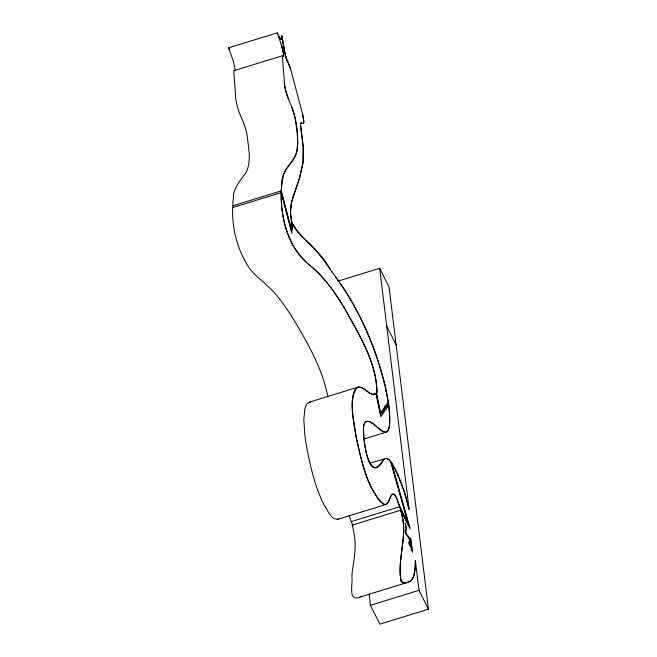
<?xml version="1.0" encoding="UTF-8"?>
<svg xmlns="http://www.w3.org/2000/svg" width="657" height="657" viewBox="0 0 657 657"><rect width="100%" height="100%" fill="white"/><g stroke="black" fill="none" stroke-linecap="round" stroke-linejoin="round"><path stroke-width="0.99" d="M281.147 196.049L281.828 183.467L283.619 174.409L286.074 169.112L292.726 160.53L295.535 155.643L297.21 149.862L297.761 143.185L297.145 132.114L295.19 117.997L292.587 109.144L287.166 95.741L284.744 86.765L282.379 56.822A5.157 0.895 72.9 0 1 283.077 56.026A5.157 0.895 72.9 0 0 283.479 53.143L281.713 45.588L277.131 32.858L280.966 39.691M384.846 406.511L388.73 405.312L389.576 414.304A90.65 15.678 72.9 0 1 389.732 418.911C389.338 423.256 390.348 429.694 385.93 432.249L363.592 439.139M235.14 70.701L235.075 69.527A6.545 1.133 72.9 0 0 234.787 67.901L233.432 61.725A3.293 0.567 72.9 0 0 233.03 60.239L228.579 47.83L277.197 32.891M389.732 418.911C389.946 445.783 378.235 424.118 367.616 421.022C361.802 422.541 363.945 431.008 363.658 435.476C364.397 444.255 365.596 453.19 369.07 461.354C372.675 472.597 380.231 466.757 383.713 459.514C388.303 455.588 391.917 463.776 393.863 466.774A45.325 7.835 72.9 0 1 396.902 472.835L404.03 490.984L409.106 509.413L379.647 268.278L337.895 281.155M233.194 207.702L232.816 203.703A227.215 39.297 72.9 0 1 233.334 197.971C233.301 188.116 239.92 180.88 245.455 173.571C251.918 162.189 248.486 148.498 247.254 136.245A12.894 2.234 72.9 0 0 243.033 121.586L240.125 114.688A12.894 2.234 72.9 0 1 235.732 98.435L233.826 71.802A5.157 0.895 72.9 0 1 234.278 70.742M290.254 67.753L287.98 62.226A5.157 0.895 72.9 0 1 285.434 55.607L282.025 36.291L283.643 47.156A6.636 1.15 72.9 0 0 283.939 48.733L285.524 55.549A7.703 1.33 72.9 0 0 286.781 59.82L290.148 67.351L302.696 114.548L303.846 121.364L303.46 123.623L301.054 122.736L300.504 124.428L303.288 148.071L302.992 163.076L299.329 178.753L292.874 197.223L291.158 203.949L290.427 211.841L291.519 221.113L291.051 228.234L281.253 190.859L281.368 188.731A227.215 39.297 72.9 0 1 281.886 182.991C281.196 170.138 293.622 163.314 296.759 152.022C298.927 136.902 296.989 120.913 291.585 106.615M281.221 191.729L291.437 230.73L291.979 222.575A4.164 0.723 72.9 0 1 291.667 221.623L290.443 213.336L291.363 202.89L299.625 177.743L303.156 161.704L303.181 146.642L300.528 125.372L300.709 123.13L301.538 122.834M290.517 224.423L292.455 223.823L291.831 233.219L280.892 191.474M405.804 533.254L406.001 531.258A42.648 7.375 72.9 0 0 406.092 531.012L406.428 527.793L405.106 523.432L406.116 528.63L405.459 530.33A9.773 1.692 72.9 0 0 405.344 530.741A11.161 1.93 72.9 0 0 405.295 531.308L406.001 534.19L407.693 535.997A16.187 2.8 72.9 0 1 408.399 537.048L410.264 542.46L410.658 541.902L409.492 538.124L405.804 533.254L405.295 531.308M291.437 230.73L292.25 223.298M281.04 39.699L281.713 35.56L282.025 36.299M385.577 387.499L388.509 403.653L380.682 414.797L376.313 393.691A39.239 6.784 72.9 0 0 376.962 391.909C376.354 361.991 359.436 335.513 345.525 309.964C336.228 294.451 326.012 279.126 312.116 267.325M388.952 404.991L380.781 416.628L375.903 393.108M376.313 393.691C369.612 397.51 364.348 384.994 357.137 387.466C347.241 401.033 354.534 420.488 355.905 435.805C361.687 459.325 365.276 486.845 383.639 504.264C390.521 507.13 389.782 487.773 395.736 496.446A12.483 2.16 72.9 0 1 396.885 498.77L400.302 508.469A20.03 3.466 72.9 0 1 402.059 515.614C407.463 537.385 397.058 559.181 401.074 581.043C403.538 584.541 411.381 582.274 412.81 578.209C415.199 572.699 415.314 566.548 415.364 560.626L418.985 590.314L428.43 609.17L379.886 624.15L370.441 605.294L369.078 594.158M373.176 394.898L376.091 393.995C369.489 396.582 364.931 386.505 358.155 387.104L309.603 402.084L306.827 404.104A130.776 22.617 72.9 0 0 304.881 408.917L303.805 419.503L304.856 435.189A87.529 15.136 72.9 0 0 307.353 450.776C311.172 469.41 315.532 488.25 324.287 505.266C327.728 509.684 331.259 521.116 338.355 518.874M337.567 519.416L386.119 504.436C389.765 502.014 389.297 496.544 392.64 493.883L394.299 494.409L396.278 497.472L399.76 506.646L408.054 523.161L390.669 461.674L389.034 459.801L386.332 458.331L369.661 463.284M385.199 458.487C380.953 460.639 380.231 468.014 374.786 467.956C366.639 463.086 366.368 451.622 364.471 443.278C364.528 438.104 359.395 416.702 371.049 422.221C376.33 424.964 379.697 431.723 385.93 432.249M361.835 596.178C347.068 603.906 353.006 584.352 351.93 576.797A177.825 30.756 72.9 0 1 352.497 569.414C354.772 556.627 356.57 543.446 353.515 530.601A20.515 3.548 72.9 0 0 352.218 525.124L400.762 510.144A20.515 3.548 72.9 0 1 402.059 515.622C407.447 537.393 397.074 559.181 401.074 581.043C403.554 584.541 411.356 582.25 412.81 578.209C415.183 572.69 415.323 566.548 415.364 560.626M410.05 541.409C406.478 540.949 410.871 547.634 411.693 548.028C411.684 543.314 410.214 546.057 409.483 544.037A3.244 0.558 72.9 0 1 409.475 542.854L410.592 543.298L410.658 541.902M358.155 387.104C352.825 389.346 353.072 396.582 352.439 401.435C351.947 414.986 354.427 428.438 357.088 441.668C360.767 458.299 364.947 475.077 372.831 490.286C376.33 495.115 379.179 504.272 386.119 504.436M234.023 70.669L282.576 55.697M232.709 205.838L281.253 190.859M372.634 394.52L376.518 393.321A37.4 6.471 72.9 0 0 376.954 391.901C376.157 360.882 358.435 333.518 343.825 307.131C334.306 291.141 323.063 275.997 308.576 264.155M349.146 515.655L351.216 521.617L399.76 506.646M359.716 597.123L408.268 582.143M370.441 605.294L418.985 590.314M309.603 402.084L310.687 402.035M302.82 123.615L303.616 123.409L303.846 121.364L302.417 113.48M228.595 47.83L229.605 49.595M291.979 222.575C301.317 240.306 320.575 250.67 329.978 268.984M304.823 239.123L297.44 231.822L292.455 223.823M306.08 240.24C318.497 251.155 327.161 265.485 336.844 278.708M309.275 264.779C289.425 248.937 281.82 222.05 281.155 197.543M306.49 262.307C287.479 245.053 280.769 217.541 281.196 192.616L232.644 207.596C231.864 229.474 237.859 251.82 250.547 269.764C258.628 279.118 269.173 286.058 276.925 295.765A269.444 46.598 72.9 0 1 281.541 301.596L284.875 306.195A334.306 57.816 72.9 0 1 290.082 313.874C305.932 339.817 322.119 366.778 327.892 397.017M309.981 265.412L310.695 266.044M287.98 62.226L286.781 59.82A7.58 1.314 72.9 0 1 285.524 55.549M336.014 277.533C359.864 309.628 375.27 347.405 385.224 385.922M337.657 279.857L338.462 280.991M331.728 271.456L332.598 272.696M340.039 283.216C364.339 318.645 380.846 359.724 388.279 402.018L380.584 412.966L376.518 393.321M391.523 462.881C400.088 477.171 405.394 493.218 409.106 509.413M410.789 544.834L411.684 547.191L410.568 538.026L412.653 552.184L412.005 549.753L411.972 550.295A6.981 1.207 72.9 0 1 411.783 550.763L411.257 550.566L411.249 547.141M400.302 508.469L409.13 526.052L391.087 462.249M400.425 509.462L410.206 528.951L391.375 462.356M351.216 521.617L352.94 525.058M352.218 525.115L353.006 526.684M379.647 268.278L389.092 287.142L428.43 609.17M386.71 326.077L396.155 344.941M288.669 99.708L285.754 91.126L284.284 83.464M281.976 46.754L281.262 44.356L283.463 53.562L283.652 56.239L283.093 56.05L283.52 56.395L283.339 52.921M388.509 403.653L388.657 404.745A86.19 14.906 72.9 0 1 389.716 418.87M283.931 48.733A6.669 1.15 72.9 0 1 283.643 47.164"/></g></svg>
